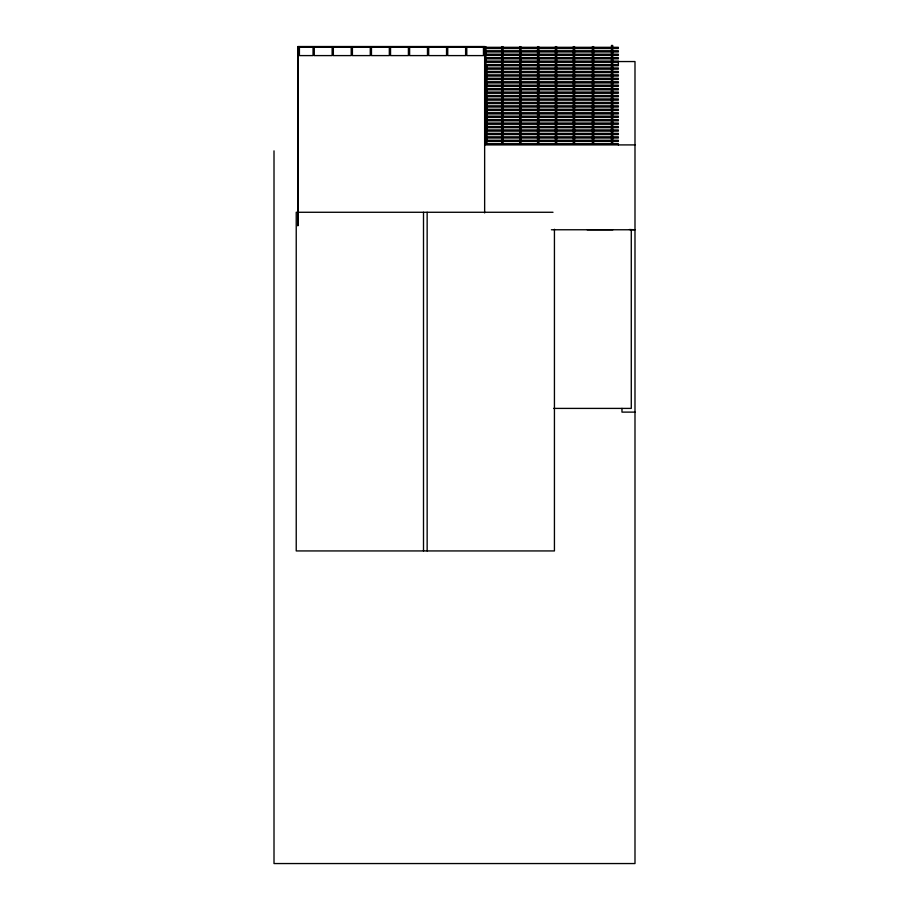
<?xml version="1.0" encoding="UTF-8"?>
<svg xmlns="http://www.w3.org/2000/svg" width="909" height="909" viewBox="0 0 909 909"><rect width="100%" height="100%" fill="white"/><g stroke="black" fill="none" stroke-linecap="round" stroke-linejoin="round"><path stroke-width="1.36" d="M297.913 46.654L485.849 46.654L485.849 143.702M297.913 47.223L465.613 47.223L465.613 55.597L447.739 55.597L447.739 47.223M484.645 47.313L618.347 47.313L618.347 48.518L484.645 48.518M484.645 50.756L618.347 50.756L618.347 51.961L484.645 51.961M484.645 54.199L618.347 54.199L618.347 55.404L484.645 55.404M484.645 57.642L618.347 57.642L618.347 58.846L484.645 58.846M484.645 61.085L618.347 61.085L618.347 65.732L484.645 65.732M617.972 61.551L634.993 61.551L634.993 863.55L274.007 863.55L274.007 150.86M484.645 62.289L618.347 62.289M484.645 64.528L618.347 64.528M537.583 64.993L486.883 64.993L486.883 143.997M538.798 64.993L618.245 64.993M484.645 67.97L618.347 67.97L618.347 69.175L484.645 69.175M484.645 71.413L618.347 71.413L618.347 72.618L484.645 72.618M484.645 74.856L618.347 74.856L618.347 76.061L484.645 76.061M484.645 78.288L618.347 78.288L618.347 79.503L484.645 79.503M484.645 81.73L618.347 81.73L618.347 82.946L484.645 82.946M484.645 85.173L618.347 85.173L618.347 86.389L484.645 86.389M484.645 88.616L618.347 88.616L618.347 89.832L484.645 89.832M484.645 92.059L618.347 92.059L618.347 93.275L484.645 93.275M484.645 95.502L618.347 95.502L618.347 96.718L484.645 96.718M484.645 98.945L618.347 98.945L618.347 100.16L484.645 100.16M484.645 102.387L618.347 102.387L618.347 103.603L484.645 103.603M486.883 102.853L486.883 128.908M484.645 105.83L618.347 105.83L618.347 107.046L484.645 107.046M484.645 109.273L618.347 109.273L618.347 110.489L484.645 110.489M484.645 112.716L618.347 112.716L618.347 113.932L484.645 113.932M484.645 116.159L618.347 116.159L618.347 117.375L484.645 117.375M484.645 119.602L618.347 119.602L618.347 120.817L484.645 120.817M484.645 123.045L618.347 123.045L618.347 124.26L484.645 124.26M484.645 126.487L618.347 126.487L618.347 127.692L484.645 127.692M484.645 129.93L618.347 129.93L618.347 131.135L484.645 131.135M484.645 133.373L618.347 133.373L618.347 134.577L484.645 134.577M484.645 136.816L618.347 136.816L618.347 138.02L484.645 138.02M484.645 140.259L618.347 140.259L618.347 141.463L484.645 141.463M484.645 143.702L618.347 143.702L618.347 144.906M484.645 144.906L634.993 144.906M553.013 212.274L296.232 212.274L296.232 550.934L554.433 550.934L554.433 229.273M297.822 225.671L298.197 47.223M551.411 229.761L634.993 229.761L629.437 229.511M553.672 408.402L631.278 408.402L631.278 229.761M634.993 412.118L621.972 412.118L621.972 408.402M612.859 229.761L587.18 229.761M612.677 61.085L612.677 45.45L611.496 45.45L611.496 61.085M612.677 62.289L612.677 143.702M611.496 62.289L611.496 143.702M593.634 61.085L593.634 46.654L592.407 46.654L592.407 61.085M593.634 62.289L593.634 143.702M592.407 62.289L592.407 143.702M574.545 143.508L574.545 46.654L573.329 46.654L573.329 143.508M556.649 143.508L556.649 46.654L555.433 46.654L555.433 143.508M538.798 143.508L538.798 46.654L537.583 46.654L537.583 143.508M520.902 143.508L520.902 46.654L519.698 46.654L519.698 143.508M502.972 143.702L502.972 46.654L501.768 46.654L501.768 143.702M484.645 212.933L484.645 46.564L297.822 46.564L297.913 225.671M446.546 47.223L446.546 55.597L428.684 55.597L428.684 47.223M427.48 47.223L427.48 55.597L409.618 55.597L409.618 47.223M427.15 212.274L427.15 550.934M423.503 212.274L423.503 550.934M408.402 47.223L408.402 55.597L390.54 55.597L390.54 47.223M389.325 47.223L389.325 55.597L371.463 55.597L371.463 47.223M370.27 47.223L370.27 55.597L352.408 55.597L352.408 47.223M351.204 47.223L351.204 55.597L333.342 55.597L333.342 47.223M332.137 47.223L332.137 55.597L314.275 55.597L314.275 47.223M313.048 47.223L313.048 55.597L299.413 55.597L299.413 47.223M483.463 47.223L466.783 47.223L466.783 55.597L483.463 55.597L483.463 47.223"/></g></svg>
